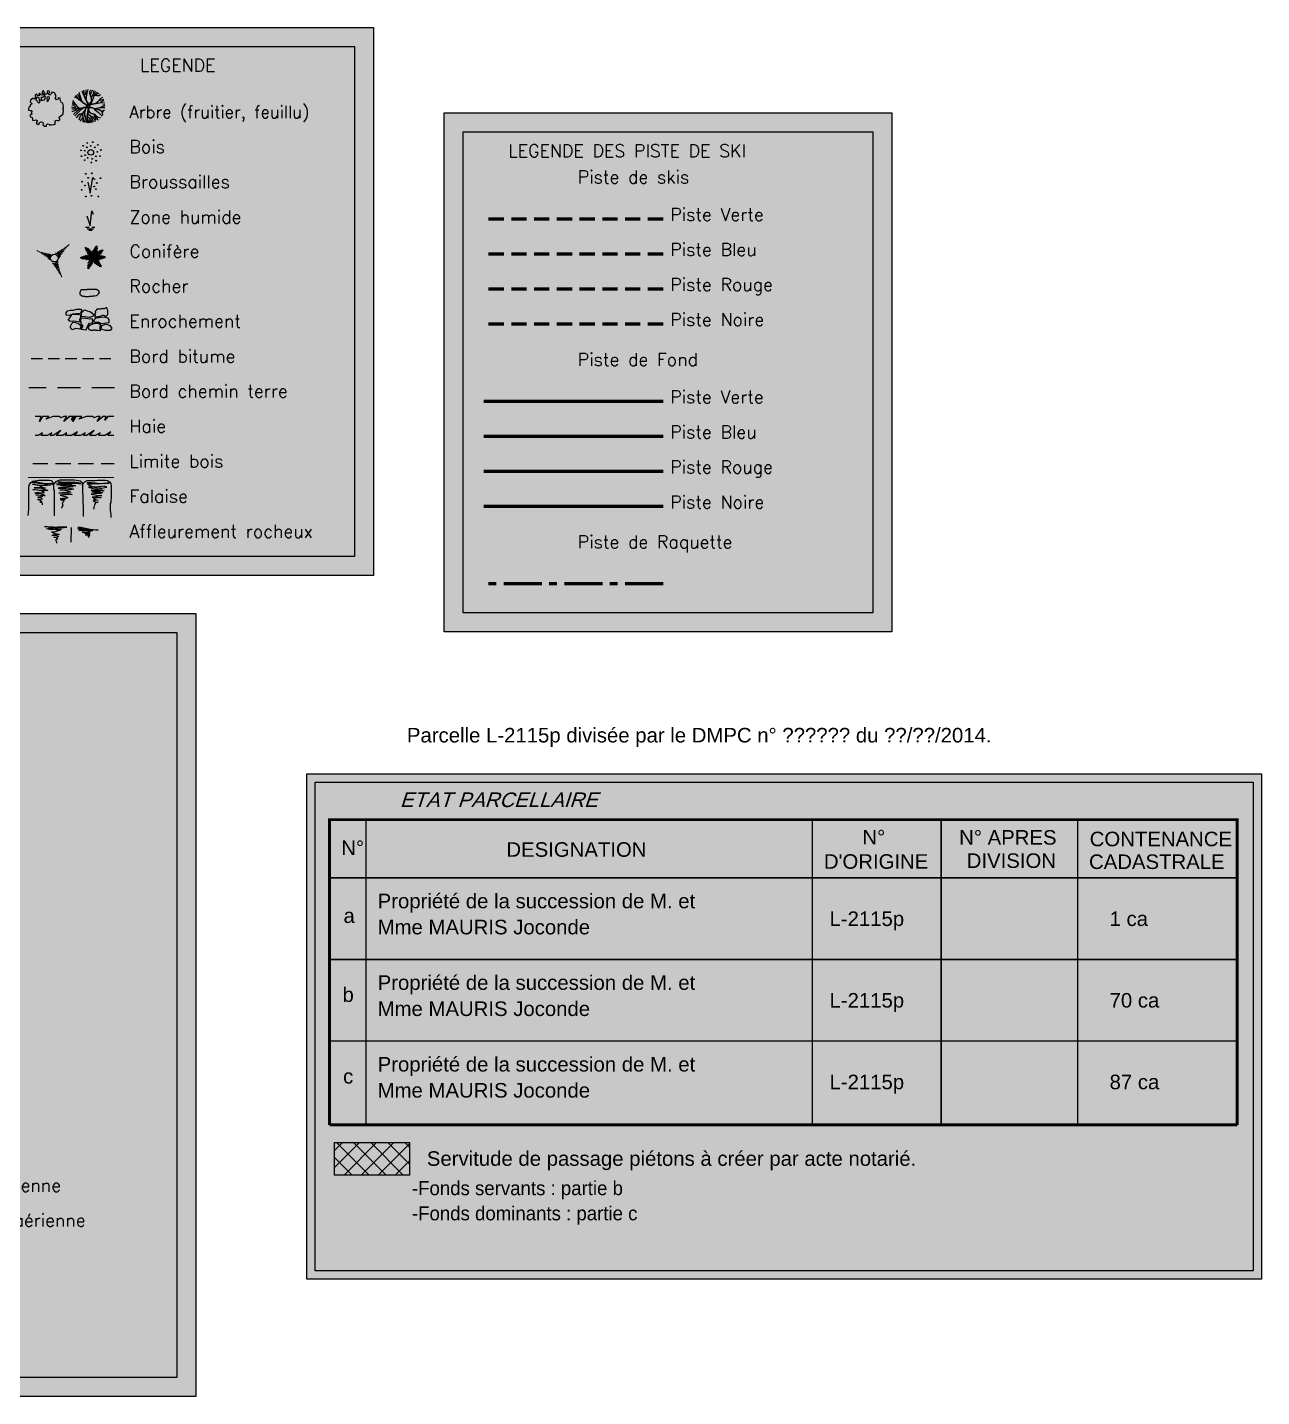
# Paper-space layout 'Legende' of a CAD drawing. Header units: millimetres. Extents: x 19 to 1130, y 28 to 365.
# Drawn here: x 266.5 to 429.3, y 27.6 to 208.2 of the extents above; entities that cross this region are included whole.
import ezdxf
from ezdxf.enums import TextEntityAlignment as Align

# ---------------------------------------------------------------- set-up
doc = ezdxf.new("R2010")
doc.units = ezdxf.units.MM
doc.header["$LTSCALE"] = 2
for name, pattern in [('AXESX2', [4, 2.5, -0.5, 0.5, -0.5]), ('CACHE2', [0.1875, 0.125, -0.0625]), ('DISCONTINU2', [0.375, 0.25, -0.125]), ('DISCONTINUX2', [1.5, 1, -0.5])]:
    doc.linetypes.add(name, pattern=pattern)
doc.layers.add('CARTOUCHE', color=7, linetype='Continuous')
doc.styles.add('17', font='romans.shx', dxfattribs={"oblique": 13.5, "height": 0.9})
doc.styles.get("Standard").update_dxf_attribs({"font": 'arial.ttf'})

# ---------------------------------------------------------------- blocks, each defined once
blk = doc.blocks.new('V070')
at = {"color": 0, "linetype": 'Continuous'}
for p, q in [((-0.01, 0.01), (-1.01, 0.47)), ((-0.98, 0.41), (-0.91, 0.43)), ((-0.85, 0.39), (-0.96, 0.36)), ((-0.91, 0.43), (-0.94, 0.5)), ((-0.9, 0.31), (-0.77, 0.35)), ((-0.89, 0.51), (-0.85, 0.4)), ((-0.67, 0.31), (-0.83, 0.26)), ((-0.76, 0.36), (-0.81, 0.51)), ((-0.77, 0.35), (-0.77, 0.36)), ((-0.76, 0.21), (-0.6, 0.28)), ((-0.72, 0.5), (-0.67, 0.31)), ((-0.51, 0.24), (-0.69, 0.15)), ((-0.6, 0.28), (-0.63, 0.48)), ((-0.63, 0.09), (-0.41, 0.19)), ((-0.54, 0.47), (-0.5, 0.24)), ((-0.31, 0.15), (-0.54, 0.05)), ((-0.41, 0.19), (-0.51, 0.24)), ((-0.41, 0.19), (-0.46, 0.46)), ((-0.44, 0), (-0.22, 0.1)), ((-0.41, 0.19), (-0.41, 0.19)), ((-0.37, 0.42), (-0.32, 0.15)), ((-0.12, 0.06), (-0.34, -0.04)), ((-0.22, 0.1), (-0.27, 0.37)), ((-0.19, 0.61), (0, 0.45)), ((0, 0.35), (-0.19, 0.5)), ((-0.19, 0.4), (0, 0.24)), ((0, 0.13), (-0.19, 0.29)), ((-0.18, 0.31), (-0.13, 0.06)), ((0, 0.56), (-0.15, 0.69)), ((-0.13, 0.78), (0, 0.66)), ((-0.13, 0.06), (-0.13, 0.06)), ((0, 0.74), (-0.11, 0.87)), ((-0.1, 0.94), (0, 0.84)), ((0, 0.94), (-0.08, 1.02)), ((-0.04, 1.07), (0, 1.01)), ((0, 0.01), (0, 1.12)), ((0, 1.01), (0.05, 1.07)), ((0.08, 1.02), (0, 0.94)), ((0, 0.84), (0.12, 0.94)), ((0.15, 0.86), (0, 0.74)), ((0, 0.84), (0, 0.85)), ((0, 0.66), (0.17, 0.77)), ((0, 0.46), (0.22, 0.62)), ((0, 0.45), (0, 0.56)), ((0.22, 0.51), (0, 0.35)), ((0, 0.45), (0, 0.45)), ((0, 0.24), (0.22, 0.4)), ((0.2, 0.29), (0, 0.14)), ((0, 0.14), (0, 0.14)), ((0.19, 0.69), (0.01, 0.56)), ((0.01, 0.01), (0.92, 0.64)), ((0.11, 0.08), (0.13, 0.32)), ((0.35, 0), (0.11, 0.08)), ((0.11, 0.08), (0.12, 0.08)), ((0.12, -0.04), (0.34, 0.08)), ((0.22, 0.38), (0.2, 0.14)), ((0.2, 0.14), (0.46, 0.05)), ((0.44, 0.04), (0.22, -0.08)), ((0.28, 0.2), (0.31, 0.44)), ((0.54, 0.11), (0.29, 0.2)), ((0.32, -0.12), (0.54, 0)), ((0.39, 0.5), (0.37, 0.26)), ((0.37, 0.26), (0.46, 0.32)), ((0.37, 0.26), (0.37, 0.26)), ((0.37, 0.26), (0.63, 0.17)), ((0.46, 0.32), (0.48, 0.52)), ((0.68, 0.24), (0.46, 0.31)), ((0.56, 0.55), (0.54, 0.38)), ((0.54, 0.38), (0.73, 0.3)), ((0.61, 0.43), (0.64, 0.59)), ((0.79, 0.37), (0.61, 0.43)), ((0.72, 0.62), (0.69, 0.49)), ((0.69, 0.49), (0.69, 0.49)), ((0.69, 0.48), (0.84, 0.45)), ((0.77, 0.54), (0.79, 0.65)), ((0.89, 0.52), (0.77, 0.54)), ((0.85, 0.65), (0.83, 0.58)), ((0.83, 0.58), (0.9, 0.57)), ((-0.01, -0.01), (-0.86, -0.72)), ((-0.77, -0.65), (-0.85, -0.65)), ((-0.84, -0.59), (-0.72, -0.6)), ((-0.65, -0.54), (-0.8, -0.52)), ((-0.79, -0.72), (-0.77, -0.65)), ((-0.75, -0.44), (-0.57, -0.48)), ((-0.72, -0.61), (-0.73, -0.72)), ((-0.51, -0.43), (-0.7, -0.36)), ((-0.66, -0.68), (-0.64, -0.54)), ((-0.65, -0.3), (-0.43, -0.35)), ((-0.64, -0.54), (-0.65, -0.55)), ((-0.35, -0.29), (-0.61, -0.22)), ((-0.57, -0.48), (-0.59, -0.64)), ((-0.53, -0.16), (-0.27, -0.22)), ((-0.51, -0.59), (-0.5, -0.42)), ((-0.19, -0.16), (-0.45, -0.09)), ((-0.35, -0.29), (-0.43, -0.36)), ((-0.43, -0.36), (-0.43, -0.56)), ((-0.35, -0.03), (-0.11, -0.09)), ((-0.35, -0.53), (-0.35, -0.29)), ((-0.35, -0.29), (-0.35, -0.29)), ((-0.26, -0.22), (-0.27, -0.47)), ((0, -0.24), (-0.22, -0.4)), ((-0.22, -0.51), (0, -0.35)), ((0, -0.46), (-0.22, -0.61)), ((-0.2, -0.29), (0, -0.14)), ((-0.19, -0.4), (-0.18, -0.15)), ((-0.19, -0.69), (-0.01, -0.56)), ((0, -0.66), (-0.17, -0.77)), ((-0.15, -0.86), (0, -0.74)), ((0, -0.84), (-0.12, -0.94)), ((-0.11, -0.09), (-0.11, -0.09)), ((-0.1, -0.09), (-0.1, -0.33)), ((-0.09, -1.02), (0, -0.94)), ((0, -1.01), (-0.05, -1.07)), ((0, -0.01), (0, -1.12)), ((0, -0.35), (0.08, -0.11)), ((0, -0.13), (0.19, -0.29)), ((0, -0.14), (0, -0.14)), ((0.19, -0.4), (0, -0.24)), ((0, -0.34), (0.19, -0.5)), ((0.19, -0.61), (0, -0.45)), ((0, -0.45), (0, -0.45)), ((0, -0.45), (0, -0.56)), ((0, -0.56), (0.15, -0.69)), ((0.13, -0.77), (0, -0.66)), ((0, -0.74), (0.11, -0.86)), ((0.1, -0.94), (0, -0.84)), ((0, -0.84), (0, -0.85)), ((0, -0.94), (0.08, -1.02)), ((0.04, -1.07), (0, -1.01)), ((0.01, 0), (1.05, -0.38)), ((0.01, -0.01), (0.64, -0.92)), ((0.14, -0.2), (0.05, -0.46)), ((0.08, -0.11), (0.32, -0.13)), ((0.08, -0.11), (0.08, -0.12)), ((0.11, -0.54), (0.2, -0.29)), ((0.21, -0.29), (0.13, -0.05)), ((0.13, -0.05), (0.13, -0.05)), ((0.38, -0.22), (0.14, -0.19)), ((0.26, -0.37), (0.17, -0.63)), ((0.2, -0.28), (0.44, -0.31)), ((0.23, -0.08), (0.3, -0.35)), ((0.24, -0.68), (0.31, -0.46)), ((0.5, -0.39), (0.26, -0.37)), ((0.26, -0.37), (0.26, -0.37)), ((0.26, -0.37), (0.32, -0.46)), ((0.38, -0.54), (0.3, -0.73)), ((0.32, -0.46), (0.52, -0.48)), ((0.4, -0.38), (0.33, -0.12)), ((0.37, -0.79), (0.43, -0.61)), ((0.55, -0.56), (0.38, -0.54)), ((0.64, -0.03), (0.42, -0.15)), ((0.42, -0.15), (0.42, -0.15)), ((0.42, -0.15), (0.52, -0.19)), ((0.43, -0.16), (0.5, -0.42)), ((0.43, -0.61), (0.59, -0.64)), ((0.48, -0.69), (0.44, -0.84)), ((0.62, -0.72), (0.49, -0.69)), ((0.49, -0.69), (0.49, -0.69)), ((0.52, -0.19), (0.7, -0.09)), ((0.58, -0.42), (0.52, -0.2)), ((0.52, -0.89), (0.54, -0.77)), ((0.54, -0.77), (0.65, -0.79)), ((0.58, -0.83), (0.57, -0.9)), ((0.65, -0.85), (0.58, -0.83)), ((0.77, -0.15), (0.62, -0.22)), ((0.62, -0.23), (0.66, -0.42)), ((0.7, -0.25), (0.85, -0.19)), ((0.76, -0.43), (0.7, -0.25)), ((0.92, -0.23), (0.79, -0.28)), ((0.79, -0.28), (0.8, -0.29)), ((0.79, -0.29), (0.85, -0.43)), ((0.88, -0.32), (0.99, -0.28)), ((0.93, -0.43), (0.88, -0.32)), ((1.02, -0.33), (0.95, -0.34)), ((0.95, -0.34), (0.98, -0.41))]:
    blk.add_line(p, q, dxfattribs=at)

psp = doc.layouts.new('Legende')

# ---------------------------------------------------------------- hatches: boundary and pattern name
at = {"layer": 'CARTOUCHE'}
for color, points in [(255, [(260.19, 208.15), (312.14, 208.15), (312.14, 135.86), (260.19, 135.86)]), (255, [(321.47, 196.88), (380.5, 196.88), (380.5, 128.45), (321.47, 128.45)]), (255, [(288.73, 27.56), (145.94, 27.56), (145.94, 130.83), (288.73, 130.83)]), (131, [(311.16, 95.98), (306.36, 95.98), (306.36, 85.21), (311.16, 85.21)]), (51, [(311.16, 85.21), (306.36, 85.21), (306.36, 74.45), (311.16, 74.45)]), (31, [(311.16, 74.45), (306.36, 74.45), (306.36, 63.68), (311.16, 63.68)])]:
    psp.add_hatch(color=color, dxfattribs=at).paths.add_polyline_path(points)
h = psp.add_hatch(color=255, dxfattribs=at)
h.dxf.hatch_style = 1
h.paths.add_polyline_path([(303.34, 109.7), (429.3, 109.7), (429.3, 43.05), (303.34, 43.05)])
h = psp.add_hatch(dxfattribs=at)
h.set_pattern_fill('ANSI37', color=81, scale=0.5)
h.set_pattern_definition([(45, (73.0731, -178.4144), (-1.122532, 1.122532), []), (135, (73.0731, -178.4144), (-1.122532, -1.122532), [])])
h.paths.add_polyline_path([(316.88, 61.08), (307.01, 61.08), (307.01, 56.78), (316.88, 56.78)])

# ---------------------------------------------------------------- linework, layer by layer
at = {"layer": 'CARTOUCHE', "color": 90}
for p, q in [((267.07, 198.69, 1051.95), (266.93, 198.57, 1051.95)), ((267.26, 198.82, 1051.95), (267.07, 198.69, 1051.95)), ((267.38, 198.69, 1051.95), (267.26, 198.82, 1051.95)), ((267.58, 198.92, 1051.95), (267.38, 198.69, 1051.95)), ((267.69, 199.41, 1051.95), (267.54, 199.21, 1051.95)), ((267.54, 199.21, 1051.95), (267.58, 198.92, 1051.95)), ((267.71, 198.86, 1051.95), (267.63, 198.58, 1051.95)), ((267.79, 199.16, 1051.95), (267.69, 199.41, 1051.95)), ((267.85, 198.95, 1051.95), (267.71, 198.86, 1051.95)), ((268.04, 199.11, 1051.95), (267.79, 199.16, 1051.95)), ((268.07, 198.85, 1051.95), (267.85, 198.95, 1051.95)), ((268.11, 199.49, 1051.95), (268.01, 199.34, 1051.95)), ((268.01, 199.34, 1051.95), (268.04, 199.11, 1051.95)), ((268.12, 198.27, 1051.95), (268.07, 198.85, 1051.95)), ((268.26, 199.27, 1051.95), (268.11, 199.49, 1051.95)), ((268.36, 198.74, 1051.95), (268.21, 198.5, 1051.95)), ((268.25, 198.91, 1051.95), (268.36, 198.74, 1051.95)), ((268.57, 198.91, 1051.95), (268.25, 198.91, 1051.95)), ((268.52, 199.23, 1051.95), (268.26, 199.27, 1051.95)), ((268.49, 199.69, 1051.95), (268.42, 199.53, 1051.95)), ((268.42, 199.53, 1051.95), (268.56, 199.39, 1051.95)), ((268.64, 199.77, 1051.95), (268.49, 199.69, 1051.95)), ((268.56, 199.39, 1051.95), (268.52, 199.23, 1051.95)), ((268.75, 199.27, 1051.95), (268.57, 198.91, 1051.95)), ((268.71, 199.58, 1051.95), (268.64, 199.77, 1051.95)), ((268.9, 199.32, 1051.95), (268.71, 199.58, 1051.95)), ((268.9, 198.91, 1051.95), (268.75, 199.27, 1051.95)), ((268.75, 198.6, 1051.95), (268.9, 198.91, 1051.95)), ((269.09, 199.41, 1051.95), (268.9, 199.32, 1051.95)), ((269.11, 199.58, 1051.95), (269.09, 199.41, 1051.95)), ((269.09, 199.01, 1051.95), (269.32, 199.04, 1051.95)), ((269.17, 198.34, 1051.95), (269.09, 199.01, 1051.95)), ((269.13, 199.77, 1051.95), (269.11, 199.58, 1051.95)), ((269.4, 199.75, 1051.95), (269.13, 199.77, 1051.95)), ((269.35, 198.82, 1051.95), (269.17, 198.34, 1051.95)), ((269.29, 199.47, 1051.95), (269.48, 199.57, 1051.95)), ((269.35, 199.23, 1051.95), (269.29, 199.47, 1051.95)), ((269.32, 199.04, 1051.95), (269.35, 198.82, 1051.95)), ((269.52, 199.25, 1051.95), (269.35, 199.23, 1051.95)), ((269.48, 199.57, 1051.95), (269.4, 199.75, 1051.95)), ((269.68, 199.43, 1051.95), (269.52, 199.25, 1051.95)), ((269.7, 199.57, 1051.95), (269.68, 199.43, 1051.95)), ((269.81, 199.61, 1051.95), (269.7, 199.57, 1051.95)), ((270.1, 199.49, 1051.95), (269.81, 199.61, 1051.95)), ((270.2, 199.25, 1051.95), (270.1, 199.49, 1051.95)), ((270.18, 198.86, 1051.95), (270.3, 199.06, 1051.95)), ((270.34, 198.62, 1051.95), (270.18, 198.86, 1051.95)), ((270.3, 199.06, 1051.95), (270.2, 199.25, 1051.95)), ((270.55, 198.69, 1051.95), (270.34, 198.62, 1051.95)), ((270.58, 198.87, 1051.95), (270.53, 198.8, 1051.95)), ((270.53, 198.8, 1051.95), (270.55, 198.69, 1051.95)), ((270.84, 198.83, 1051.95), (270.58, 198.87, 1051.95)), ((270.88, 198.48, 1051.95), (270.84, 198.83, 1051.95)), ((272.8, 198.93), (272.66, 198.89)), ((272.95, 198.88), (272.8, 198.93)), ((273.31, 198.58), (272.88, 199.23)), ((273.2, 198.74), (272.95, 198.88)), ((273.1, 199.4), (273.38, 198.83)), ((273.28, 199.59), (273.48, 199.05)), ((273.38, 198.83), (273.74, 198.31)), ((273.48, 199.05), (273.65, 198.45)), ((273.69, 199.78), (274.18, 198.65)), ((273.91, 199.87), (273.97, 199.2)), ((273.97, 199.2), (274.22, 198.61)), ((274.22, 199.93), (274.17, 199.24)), ((274.31, 199.25), (274.22, 198.56)), ((274.47, 199.95), (274.31, 199.25)), ((274.73, 199.66), (274.85, 199.92)), ((274.73, 199.44), (274.73, 199.66)), ((274.93, 198.91), (274.73, 199.44)), ((274.93, 199.51), (274.78, 199.33)), ((275.06, 199.88), (274.93, 199.51)), ((275.19, 199.36), (274.93, 198.95)), ((275, 198.45), (274.93, 198.91)), ((275.29, 199.21), (275.03, 198.47)), ((275.31, 199.21), (275.05, 198.47)), ((275.27, 199.82), (275.19, 199.36)), ((275.19, 199.36), (275.53, 199.71)), ((275.73, 199.6), (275.29, 199.21)), ((275.94, 199.45), (275.31, 199.21)), ((275.65, 199.11), (275.32, 199.18)), ((275.9, 199.11), (275.65, 199.11)), ((276.09, 198.72), (275.88, 198.45)), ((276.13, 199.26), (275.9, 199.11)), ((276.42, 198.91), (276.09, 198.72)), ((266.74, 197.62, 1051.95), (266.64, 197.44, 1051.95)), ((266.64, 197.44, 1051.95), (266.65, 197.22, 1051.95)), ((266.65, 197.22, 1051.95), (266.87, 197.18, 1051.95)), ((266.88, 197.74, 1051.95), (266.74, 197.62, 1051.95)), ((266.93, 198.57, 1051.95), (266.86, 198.33, 1051.95)), ((266.86, 198.33, 1051.95), (267.09, 198.12, 1051.95)), ((267.02, 197.97, 1051.95), (266.86, 197.93, 1051.95)), ((266.86, 197.93, 1051.95), (266.88, 197.74, 1051.95)), ((266.87, 197.18, 1051.95), (267.01, 197.21, 1051.95)), ((267.12, 197.03, 1051.95), (267, 196.94, 1051.95)), ((267, 196.94, 1051.95), (267.07, 196.7, 1051.95)), ((267.01, 197.21, 1051.95), (267.12, 197.03, 1051.95)), ((267.09, 198.12, 1051.95), (267.02, 197.97, 1051.95)), ((267.63, 198.58, 1051.95), (268.02, 198.16, 1051.95)), ((268.02, 198.16, 1051.95), (268.12, 198.27, 1051.95)), ((268.21, 198.5, 1051.95), (268.75, 198.6, 1051.95)), ((270.99, 198.2, 1051.95), (270.88, 198.48, 1051.95)), ((271.17, 198.16, 1051.95), (270.99, 198.2, 1051.95)), ((271.22, 197.99, 1051.95), (271.17, 198.16, 1051.95)), ((271.19, 197.43, 1051.95), (271.27, 197.61, 1051.95)), ((271.27, 197.31, 1051.95), (271.19, 197.43, 1051.95)), ((271.2, 196.74, 1051.95), (271.27, 197.31, 1051.95)), ((271.27, 197.61, 1051.95), (271.22, 197.99, 1051.95)), ((272.33, 197.66), (273.3, 197.46)), ((272.34, 197.98), (272.85, 197.73)), ((272.91, 197.36), (272.35, 197.37)), ((272.4, 198.23), (272.75, 197.98)), ((272.41, 197.04), (273.03, 197.26)), ((273.16, 197.61), (272.48, 198.5)), ((273.1, 197.16), (272.58, 196.68)), ((273.48, 197.18), (272.76, 196.47)), ((273.5, 197.43), (272.91, 197.36)), ((273.47, 197.43), (273.1, 197.16)), ((273.47, 197.44), (273.16, 197.61)), ((273.8, 198.25), (273.31, 198.58)), ((273.98, 197.59), (273.47, 197.44)), ((273.99, 197.59), (273.48, 197.18)), ((274, 197.55), (273.5, 197.43)), ((273.65, 198.45), (273.82, 198.26)), ((273.98, 197.09), (273.74, 196.81)), ((273.76, 196.8), (274.01, 197.08)), ((274.34, 197.89), (273.8, 198.25)), ((273.82, 198.26), (274.34, 197.91)), ((274.49, 197.6), (273.98, 197.59)), ((274.17, 197.38), (273.98, 197.09)), ((274.25, 197.56), (274, 197.55)), ((274.01, 197.08), (274.18, 197.36)), ((274.04, 196.86), (274.12, 197.26)), ((274.05, 196.55), (274.04, 196.86)), ((274.13, 197.25), (274.05, 196.86)), ((274.05, 196.86), (274.08, 196.55)), ((274.34, 197.76), (274.17, 197.38)), ((274.18, 198.65), (274.49, 198.09)), ((274.18, 197.36), (274.37, 197.76)), ((274.22, 198.61), (274.5, 198.09)), ((274.24, 197.74), (274.45, 197.94)), ((274.54, 197.52), (274.25, 197.56)), ((274.45, 197.94), (274.3, 197.7)), ((274.3, 197.7), (274.6, 197.52)), ((274.34, 197.91), (274.6, 197.93)), ((274.63, 197.92), (274.34, 197.89)), ((274.37, 197.76), (274.34, 197.76)), ((274.6, 197.52), (274.37, 197.74)), ((274.4, 196.42), (274.58, 197.57)), ((274.6, 197.57), (274.42, 196.41)), ((274.45, 197.98), (274.63, 197.99)), ((274.49, 198.09), (274.71, 197.8)), ((274.53, 196.75), (274.49, 196.94)), ((274.5, 198.09), (274.64, 198.02)), ((274.53, 197.2), (274.72, 196.99)), ((274.54, 197.18), (274.69, 196.97)), ((274.58, 197.57), (274.6, 197.57)), ((274.6, 197.93), (274.6, 197.52)), ((274.6, 197.52), (274.79, 197.59)), ((274.61, 197.51), (274.63, 197.92)), ((274.8, 197.56), (274.61, 197.51)), ((274.75, 197.82), (274.62, 197.5)), ((274.63, 197.99), (274.75, 197.82)), ((274.64, 198.02), (274.8, 198.15)), ((274.84, 198.12), (274.68, 197.98)), ((275.55, 198.13), (274.69, 197.99)), ((274.69, 197.95), (275.08, 198.02)), ((274.69, 197.99), (274.69, 197.95)), ((274.69, 196.97), (274.83, 196.82)), ((274.72, 196.99), (274.85, 196.84)), ((274.79, 197.59), (274.97, 197.59)), ((274.8, 198.15), (275, 198.45)), ((274.97, 197.57), (274.8, 197.56)), ((275.03, 198.47), (274.84, 198.12)), ((274.97, 197.59), (275.46, 197.42)), ((275.43, 197.4), (274.97, 197.57)), ((275.08, 198.02), (275.58, 198.11)), ((275.3, 197.38), (275.84, 196.99)), ((276.03, 197.26), (275.42, 197.41)), ((276.02, 197.55), (275.43, 197.4)), ((275.46, 197.42), (276.04, 197.27)), ((275.88, 198.45), (275.5, 198.1)), ((275.9, 198.45), (275.55, 198.13)), ((275.58, 198.11), (276.21, 198.25)), ((275.84, 196.99), (276.35, 196.45)), ((276.54, 198.65), (275.9, 198.45)), ((276.73, 197.53), (276.02, 197.55)), ((276.33, 197.68), (276.03, 197.55)), ((276.25, 197.11), (276.03, 197.26)), ((276.04, 197.27), (276.26, 197.1)), ((276.21, 198.28), (276.15, 198.24)), ((276.35, 198.37), (276.21, 198.28)), ((276.21, 198.25), (276.7, 198.22)), ((276.43, 197.12), (276.25, 197.11)), ((276.26, 197.1), (276.34, 196.89)), ((276.7, 197.81), (276.33, 197.68)), ((276.34, 196.89), (276.42, 196.57)), ((276.6, 198.51), (276.35, 198.37)), ((276.55, 196.96), (276.42, 197)), ((276.68, 197.25), (276.43, 197.12)), ((276.7, 197.95), (276.45, 197.9)), ((267.07, 196.7, 1051.95), (266.82, 196.55, 1051.95)), ((266.82, 196.55, 1051.95), (266.89, 196.36, 1051.95)), ((266.89, 196.36, 1051.95), (267.11, 196.26, 1051.95)), ((267.11, 196.26, 1051.95), (267.19, 196.14, 1051.95)), ((267.19, 196.14, 1051.95), (267.17, 195.93, 1051.95)), ((267.17, 195.93, 1051.95), (267.39, 195.86, 1051.95)), ((267.39, 195.86, 1051.95), (267.6, 195.98, 1051.95)), ((267.6, 195.98, 1051.95), (267.81, 195.81, 1051.95)), ((267.81, 195.81, 1051.95), (267.67, 195.51, 1051.95)), ((267.67, 195.51, 1051.95), (267.91, 195.35, 1051.95)), ((267.91, 195.35, 1051.95), (268.07, 195.4, 1051.95)), ((268.03, 195.57, 1051.95), (268.3, 195.68, 1051.95)), ((268.07, 195.4, 1051.95), (268.03, 195.57, 1051.95)), ((268.3, 195.68, 1051.95), (268.54, 195.64, 1051.95)), ((268.59, 195.49, 1051.95), (268.52, 195.3, 1051.95)), ((268.52, 195.3, 1051.95), (268.75, 195.12, 1051.95)), ((268.54, 195.64, 1051.95), (268.59, 195.49, 1051.95)), ((268.75, 195.12, 1051.95), (269.01, 195.13, 1051.95)), ((269.01, 195.13, 1051.95), (269.03, 195.28, 1051.95)), ((269.03, 195.28, 1051.95), (269.15, 195.42, 1051.95)), ((269.15, 195.42, 1051.95), (269.39, 195.4, 1051.95)), ((269.39, 195.4, 1051.95), (269.37, 195.28, 1051.95)), ((269.37, 195.28, 1051.95), (269.49, 195.26, 1051.95)), ((269.49, 195.26, 1051.95), (269.59, 195.36, 1051.95)), ((269.59, 195.36, 1051.95), (269.73, 195.31, 1051.95)), ((269.73, 195.31, 1051.95), (270, 195.36, 1051.95)), ((270, 195.36, 1051.95), (270.19, 195.47, 1051.95)), ((270.16, 195.55, 1051.95), (270.17, 195.82, 1051.95)), ((270.19, 195.47, 1051.95), (270.16, 195.55, 1051.95)), ((270.17, 195.82, 1051.95), (270.31, 195.93, 1051.95)), ((270.31, 195.93, 1051.95), (270.49, 195.87, 1051.95)), ((270.49, 195.87, 1051.95), (270.68, 195.88, 1051.95)), ((270.68, 195.88, 1051.95), (270.8, 196.03, 1051.95)), ((270.7, 196.31, 1051.95), (270.97, 196.54, 1051.95)), ((270.74, 196.11, 1051.95), (270.7, 196.31, 1051.95)), ((270.8, 196.03, 1051.95), (270.74, 196.11, 1051.95)), ((270.97, 196.54, 1051.95), (271.13, 196.62, 1051.95)), ((271.13, 196.62, 1051.95), (271.2, 196.74, 1051.95)), ((273.14, 196.49), (272.92, 196.22)), ((273.42, 196.7), (273.14, 196.49)), ((273.45, 196.45), (273.29, 195.92)), ((273.74, 196.81), (273.42, 196.7)), ((273.74, 196.79), (273.45, 196.45)), ((273.52, 195.78), (273.64, 196.1)), ((273.64, 196.1), (273.82, 196.29)), ((273.84, 196.3), (273.76, 196.8)), ((274, 195.93), (273.84, 196.3)), ((273.85, 195.64), (273.84, 196.29)), ((274.08, 195.62), (274, 195.93)), ((274.15, 196.26), (274.05, 196.55)), ((274.08, 196.55), (274.22, 196.09)), ((274.23, 195.98), (274.15, 196.26)), ((274.22, 196.09), (274.43, 195.56)), ((274.27, 195.61), (274.23, 195.98)), ((274.49, 195.98), (274.4, 196.42)), ((274.42, 196.41), (274.71, 196.19)), ((274.64, 195.52), (274.49, 195.98)), ((274.59, 196.64), (274.53, 196.75)), ((274.7, 196.56), (274.59, 196.64)), ((274.82, 195.54), (274.69, 196)), ((274.85, 196.44), (274.7, 196.56)), ((274.71, 196.19), (274.84, 196)), ((274.8, 196.48), (275.07, 196.35)), ((274.83, 196.82), (275.14, 196.77)), ((274.84, 196), (274.98, 195.59)), ((274.85, 196.84), (275.12, 196.8)), ((275.02, 196.24), (274.85, 196.44)), ((275.22, 195.67), (275.02, 196.24)), ((275.07, 196.35), (275.23, 196.2)), ((275.12, 196.8), (275.34, 196.7)), ((275.14, 196.77), (275.26, 196.72)), ((275.33, 196.6), (275.2, 196.76)), ((275.23, 196.2), (275.32, 196.08)), ((275.26, 196.72), (275.33, 196.69)), ((275.32, 196.08), (275.45, 195.75)), ((275.33, 196.69), (275.51, 196.49)), ((275.37, 196.48), (275.33, 196.6)), ((275.34, 196.7), (275.54, 196.49)), ((275.48, 196.17), (275.37, 196.48)), ((275.59, 195.9), (275.48, 196.17)), ((275.53, 196.49), (275.82, 196.3)), ((275.54, 196.49), (275.81, 195.92)), ((275.82, 196.3), (276.12, 196.22))]:
    psp.add_line(p, q, dxfattribs=at)
at = {"layer": 'CARTOUCHE', "color": 90, "linetype": 'ByBlock'}
for p, q in [((268.31, 156.83), (267.51, 156.83)), ((268.11, 156.17), (268.31, 156.83)), ((268.51, 156.83), (268.11, 156.17)), ((269.31, 156.83), (268.51, 156.83)), ((268.91, 156.5), (269.31, 156.83)), ((269.91, 156.83), (268.91, 156.5)), ((270.71, 156.83), (269.91, 156.83)), ((270.91, 156.67), (270.71, 156.83)), ((271.31, 156.83), (270.91, 156.67)), ((271.71, 156.83), (271.31, 156.83)), ((271.31, 156.17), (271.71, 156.83)), ((272.11, 156.83), (271.31, 156.17)), ((272.7, 156.83), (271.9, 156.83)), ((272.51, 156.83), (272.11, 156.83)), ((272.31, 156.33), (272.51, 156.83)), ((272.71, 156.83), (272.31, 156.33)), ((272.5, 156.17), (272.7, 156.83)), ((272.9, 156.83), (272.5, 156.17)), ((273.51, 156.83), (272.71, 156.83)), ((273.7, 156.83), (272.9, 156.83)), ((273.3, 156.5), (273.7, 156.83)), ((274.3, 156.83), (273.3, 156.5)), ((275.1, 156.83), (274.3, 156.83)), ((275.3, 156.67), (275.1, 156.83)), ((275.7, 156.83), (275.3, 156.67)), ((276.1, 156.83), (275.7, 156.83)), ((275.7, 156.17), (276.1, 156.83)), ((276.5, 156.83), (275.7, 156.17)), ((276.9, 156.83), (276.5, 156.83)), ((276.7, 156.33), (276.9, 156.83)), ((277.1, 156.83), (276.7, 156.33)), ((277.9, 156.83), (277.1, 156.83)), ((267.91, 154.33), (267.51, 154.33)), ((268.51, 154.67), (267.91, 154.33)), ((268.31, 154.33), (268.51, 154.67)), ((269.11, 154.33), (268.31, 154.33)), ((269.71, 154.67), (269.11, 154.33)), ((269.51, 154.33), (269.71, 154.67)), ((269.91, 154.33), (269.51, 154.33)), ((270.91, 155), (269.91, 154.33)), ((270.31, 154.33), (270.91, 155)), ((271.11, 154.33), (270.31, 154.33)), ((271.71, 154.67), (271.11, 154.33)), ((271.51, 154.33), (271.71, 154.67)), ((272.31, 154.33), (271.51, 154.33)), ((272.3, 154.33), (271.9, 154.33)), ((272.9, 154.67), (272.3, 154.33)), ((273.11, 154.83), (272.31, 154.33)), ((272.7, 154.33), (272.9, 154.67)), ((273.5, 154.33), (272.7, 154.33)), ((272.71, 154.33), (273.11, 154.83)), ((273.51, 154.33), (272.71, 154.33)), ((274.1, 154.67), (273.5, 154.33)), ((273.9, 154.33), (274.1, 154.67)), ((274.3, 154.33), (273.9, 154.33)), ((275.3, 155), (274.3, 154.33)), ((274.7, 154.33), (275.3, 155)), ((275.5, 154.33), (274.7, 154.33)), ((276.1, 154.67), (275.5, 154.33)), ((275.9, 154.33), (276.1, 154.67)), ((276.7, 154.33), (275.9, 154.33)), ((277.5, 154.83), (276.7, 154.33)), ((277.1, 154.33), (277.5, 154.83)), ((277.9, 154.33), (277.1, 154.33))]:
    psp.add_line(p, q, dxfattribs=at)
at = {"layer": 'CARTOUCHE', "color": 90, "linetype": 'DISCONTINUX2'}
psp.add_line((267.21, 150.63), (277.95, 150.63), dxfattribs=at)
at = {"layer": 'CARTOUCHE', "color": 0}
for points in [[(260.19, 208.15), (312.14, 208.15), (312.14, 135.86), (260.19, 135.86), (260.19, 208.15)], [(321.47, 196.88), (380.5, 196.88), (380.5, 128.45), (321.47, 128.45), (321.47, 196.88)]]:
    psp.add_lwpolyline(points, dxfattribs=at)
at = {"layer": 'CARTOUCHE', "color": 7, "lineweight": 25}
for points in [[(262.69, 205.65), (309.64, 205.65), (309.64, 138.36), (262.69, 138.36), (262.69, 205.65)], [(323.97, 194.38), (378, 194.38), (378, 130.95), (323.97, 130.95), (323.97, 194.38)]]:
    psp.add_lwpolyline(points, dxfattribs=at)
at = {"layer": 'CARTOUCHE', "color": 90}
psp.add_lwpolyline([(274.47, 187.76), (274.77, 186.31), (275.13, 188.36)], dxfattribs=at)
psp.add_lwpolyline([(275.13, 188.36, 0.070153), (275.19, 188.26, 0.070153), (275.27, 188.18, 0.065345), (275.36, 188.14, 0.065345), (275.46, 188.12)], format="xyb", dxfattribs=at)
at = {"layer": 'CARTOUCHE', "color": 130}
for points in [[(274.34, 183.29), (274.76, 181.99), (274.99, 183.95), (275.19, 183.52)], [(274.15, 181.8), (274.63, 181.8)], [(274.4, 181.58), (275.21, 181.6)], [(274.62, 181.39), (275.03, 181.39)], [(274.98, 181.8), (275.41, 181.8)]]:
    psp.add_lwpolyline(points, dxfattribs=at)
at = {"layer": 'CARTOUCHE', "color": 91, "linetype": 'DISCONTINUX2', "lineweight": 60, "flags": 128}
psp.add_lwpolyline([(350.34, 182.88), (326.69, 182.88)], dxfattribs=at)
at = {"layer": 'CARTOUCHE', "color": 141, "linetype": 'DISCONTINUX2', "lineweight": 60, "flags": 128}
psp.add_lwpolyline([(350.34, 178.26), (326.69, 178.26)], dxfattribs=at)
at = {"layer": 'CARTOUCHE', "color": 129}
for points in [[(275.58, 172.73), (275.41, 172.72), (275.25, 172.71), (275.11, 172.69), (274.98, 172.68), (274.87, 172.66), (274.76, 172.65), (274.67, 172.64), (274.57, 172.63), (274.48, 172.62), (274.4, 172.62), (274.31, 172.62), (274.23, 172.62), (274.16, 172.63), (274.08, 172.64), (274.01, 172.65), (273.94, 172.67), (273.87, 172.68), (273.81, 172.7), (273.74, 172.72), (273.69, 172.74), (273.63, 172.76), (273.59, 172.79), (273.55, 172.82), (273.51, 172.85), (273.49, 172.89), (273.47, 172.92), (273.46, 172.96), (273.46, 173.01), (273.46, 173.05), (273.46, 173.09), (273.47, 173.14), (273.47, 173.19), (273.48, 173.24), (273.5, 173.29), (273.51, 173.33), (273.52, 173.38), (273.54, 173.42), (273.55, 173.46), (273.57, 173.5), (273.59, 173.53), (273.61, 173.55), (273.63, 173.57), (273.65, 173.58), (273.68, 173.59), (273.71, 173.59), (273.73, 173.59), (273.77, 173.59), (273.8, 173.59), (273.84, 173.59), (273.88, 173.59), (273.92, 173.58), (273.97, 173.58), (274.02, 173.58), (274.06, 173.58), (274.11, 173.58), (274.16, 173.58), (274.2, 173.58), (274.25, 173.59), (274.29, 173.59), (274.34, 173.6), (274.39, 173.6), (274.44, 173.61), (274.49, 173.61), (274.55, 173.61), (274.61, 173.61), (274.68, 173.61), (274.75, 173.61), (274.81, 173.61), (274.88, 173.61), (274.95, 173.61), (275.01, 173.61), (275.07, 173.61), (275.13, 173.61), (275.18, 173.62), (275.23, 173.62), (275.27, 173.63), (275.31, 173.63), (275.35, 173.63), (275.39, 173.63), (275.43, 173.63), (275.48, 173.63), (275.52, 173.62), (275.56, 173.62), (275.6, 173.61), (275.63, 173.6), (275.67, 173.58), (275.7, 173.57), (275.74, 173.55), (275.77, 173.53), (275.79, 173.51), (275.82, 173.48), (275.84, 173.46), (275.86, 173.44), (275.88, 173.41), (275.89, 173.38), (275.91, 173.35), (275.92, 173.33), (275.93, 173.3), (275.94, 173.27), (275.94, 173.24), (275.95, 173.21), (275.95, 173.18), (275.94, 173.15), (275.94, 173.12), (275.92, 173.09), (275.9, 173.06), (275.88, 173.03), (275.84, 172.99), (275.8, 172.94), (275.74, 172.88), (275.67, 172.81), (275.58, 172.73)], [(272.07, 170.15), (271.63, 170.18), (271.6, 170.49), (271.78, 170.77), (272.15, 170.85), (272.53, 170.85), (273.03, 170.99), (273.55, 170.99), (273.7, 170.82), (273.47, 170.42), (272.98, 170.39), (272.44, 170.34), (272.07, 170.15)], [(273.4, 169.28), (272.61, 169.42), (272.12, 169.37), (271.87, 169.54), (272.09, 169.85), (272.37, 170.28), (273.05, 170.32), (273.52, 170.23), (273.52, 169.82), (273.38, 169.68), (273.4, 169.28)], [(274.24, 168.26), (274.41, 168.71), (274.7, 169.13), (275.14, 169.25), (275.1, 169.73), (274.8, 169.68), (274.16, 169.77), (273.74, 169.8), (273.52, 169.68), (273.55, 169.06), (273.79, 168.73), (273.55, 168.37), (274.24, 168.26)], [(273.62, 170.04), (273.64, 170.51), (274.04, 170.89), (274.38, 170.75), (274.75, 170.7), (274.97, 170.56), (275.29, 170.25), (275.1, 170.04), (274.68, 169.89), (273.62, 170.04)], [(277.26, 169.18), (276.62, 169.11), (276.28, 169.04), (275.98, 169.21), (275.37, 169.28), (275.26, 169.56), (275.56, 169.85), (276.25, 169.92), (276.69, 169.96), (277.06, 169.85), (277.23, 169.61), (277.26, 169.18)], [(273.42, 168.35), (272.88, 168.42), (272.34, 168.28), (272.15, 168.68), (272.34, 169.11), (272.53, 169.28), (272.86, 169.21), (273.27, 169.04), (273.59, 168.78), (273.42, 168.35)], [(276.12, 168.16), (275.95, 168.15), (275.81, 168.16), (275.69, 168.16), (275.6, 168.17), (275.53, 168.19), (275.48, 168.2), (275.43, 168.21), (275.39, 168.22), (275.35, 168.22), (275.3, 168.22), (275.26, 168.21), (275.22, 168.2), (275.17, 168.2), (275.13, 168.19), (275.08, 168.18), (275.03, 168.18), (274.99, 168.18), (274.94, 168.18), (274.89, 168.19), (274.84, 168.2), (274.79, 168.22), (274.75, 168.24), (274.71, 168.26), (274.67, 168.29), (274.64, 168.32), (274.61, 168.35), (274.59, 168.39), (274.57, 168.43), (274.55, 168.46), (274.55, 168.5), (274.55, 168.54), (274.55, 168.59), (274.57, 168.63), (274.58, 168.67), (274.61, 168.71), (274.64, 168.75), (274.67, 168.79), (274.71, 168.83), (274.75, 168.86), (274.79, 168.9), (274.84, 168.93), (274.89, 168.96), (274.94, 168.98), (274.99, 169.01), (275.04, 169.03), (275.09, 169.05), (275.15, 169.07), (275.21, 169.09), (275.26, 169.11), (275.32, 169.12), (275.38, 169.13), (275.44, 169.14), (275.5, 169.15), (275.56, 169.15), (275.62, 169.15), (275.68, 169.15), (275.73, 169.15), (275.79, 169.14), (275.84, 169.13), (275.89, 169.11), (275.94, 169.09), (275.98, 169.07), (276.02, 169.05), (276.05, 169.02), (276.07, 168.98), (276.09, 168.95), (276.1, 168.91), (276.1, 168.87), (276.1, 168.82), (276.1, 168.78), (276.09, 168.74), (276.08, 168.7), (276.06, 168.66), (276.05, 168.61), (276.04, 168.57), (276.03, 168.51), (276.04, 168.45), (276.05, 168.37), (276.08, 168.27), (276.12, 168.16)], [(277.43, 168.16), (276.79, 168.16), (276.23, 168.37), (276.32, 168.83), (276.86, 169.02), (277.33, 168.9), (277.65, 168.49), (277.43, 168.16)], [(266.6, 143.79), (266.66, 144.23), (266.69, 144.63), (266.71, 144.92), (266.71, 145.49), (266.69, 145.76), (266.69, 147.35), (266.71, 147.61), (266.78, 147.88), (266.96, 148.14), (267.22, 148.3), (267.49, 148.36), (267.75, 148.41), (268.02, 148.43), (269.37, 148.43), (269.63, 148.41), (269.85, 148.14), (269.9, 147.88), (269.94, 147.61), (269.94, 147.35), (270.01, 147.08), (270.05, 146.82), (270.05, 144.12), (270.01, 143.85), (270.01, 143.74)], [(267.32, 148.26), (267.7, 148.22), (268.12, 148.12), (268.39, 148.09), (268.66, 147.99), (268.95, 147.99), (269.45, 147.94), (269.82, 147.95), (269.53, 147.98), (269.22, 147.93), (268.7, 147.97), (268.17, 147.99), (267.7, 148.07), (267.44, 148.08), (267.11, 148.16), (267.42, 148.16), (267.69, 148.13), (267.96, 148.06), (268.22, 148.06), (268.49, 148.02), (268.76, 147.95), (269.21, 147.84), (269.54, 147.76), (269.17, 147.72), (268.31, 147.73), (267.99, 147.73), (267.73, 147.76), (267.46, 147.8), (267.16, 147.91), (267.47, 147.91), (267.83, 147.81), (268.21, 147.65), (268.59, 147.46), (268.89, 147.4), (268.48, 147.42), (268.08, 147.43), (267.67, 147.46), (267.39, 147.44), (267.68, 147.44), (268.17, 147.41), (268.59, 147.29), (268.91, 147.15), (269.18, 147.06), (268.92, 147.07), (268.4, 147.08), (267.88, 147.1), (267.47, 147.17), (267.21, 147.18), (267.63, 147.2), (268.05, 147.13), (268.44, 147.03), (268.77, 146.81), (268.41, 146.74), (268.03, 146.76), (267.72, 146.75), (267.46, 146.74), (267.87, 146.72), (268.25, 146.68), (268.56, 146.57), (268.85, 146.39), (268.59, 146.4), (268.24, 146.42), (267.89, 146.44), (267.63, 146.48), (267.96, 146.51), (268.26, 146.45), (268.55, 146.28), (268.28, 146.23), (267.88, 146.21), (268.26, 146.17), (268.47, 145.95), (268.08, 145.87), (267.82, 145.88), (268.12, 145.82), (268.39, 145.62), (268.14, 145.57), (268.41, 145.5), (268.46, 145.25), (268.45, 145.17)], [(269.92, 147.72), (270.06, 147.99), (270.3, 148.25), (270.57, 148.41), (270.83, 148.47), (271.1, 148.5), (272.42, 148.5), (272.69, 148.47), (272.95, 148.43), (273.22, 148.41), (273.48, 148.34), (273.75, 148.08), (273.77, 147.81), (273.77, 146.71), (273.79, 146.42), (273.79, 145.89), (273.82, 145.62), (273.82, 145.34), (273.84, 145.07), (273.84, 143.63)], [(270.32, 148.04), (270.66, 148.08), (271.02, 148.08), (271.55, 148.08), (272.05, 148.04), (272.55, 148.01), (272.83, 148.03), (273.26, 147.98), (273.58, 147.97), (273.27, 148.08), (272.83, 148.03), (272.53, 148.07), (272.25, 148.09), (271.9, 148.05), (271.61, 148.1), (271.33, 148.11), (270.85, 148.19), (270.57, 148.2), (270.92, 148.2), (271.42, 148.16), (271.94, 148.2), (272.4, 148.19), (272.8, 148.16), (273.09, 148.12), (272.79, 148.02), (272.31, 147.96), (272.01, 147.89), (271.72, 147.91), (271.38, 147.87), (271.1, 147.85), (270.82, 147.83), (270.36, 147.84), (270.73, 147.92), (271.02, 147.9), (271.3, 147.89), (271.79, 147.92), (272.19, 147.86), (272.53, 147.75), (272.9, 147.69), (272.54, 147.72), (272.26, 147.7), (271.95, 147.67), (271.67, 147.65), (271.2, 147.69), (270.87, 147.77), (271.15, 147.79), (271.54, 147.76), (271.91, 147.7), (272.2, 147.62), (272.53, 147.58), (272.22, 147.55), (271.74, 147.49), (271.28, 147.46), (270.86, 147.45), (270.56, 147.39), (270.84, 147.37), (271.31, 147.36), (271.58, 147.38), (271.86, 147.41), (272.26, 147.35), (272.63, 147.25), (272.19, 147.16), (271.91, 147.17), (271.43, 147.11), (271.04, 147.1), (270.76, 147.11), (271.06, 147.17), (271.43, 147.11), (271.88, 146.99), (272.22, 146.85), (271.84, 146.8), (271.36, 146.77), (271.08, 146.75), (270.66, 146.74), (270.97, 146.76), (271.39, 146.78), (271.75, 146.75), (272.09, 146.61), (272.39, 146.53), (272.04, 146.53), (271.59, 146.5), (271.17, 146.49), (270.82, 146.45), (271.15, 146.38), (271.49, 146.27), (271.84, 146.13), (271.55, 146), (271.16, 146.03), (270.81, 145.99), (271.48, 145.85), (271.16, 145.85), (270.87, 145.86), (271.16, 145.85), (271.31, 145.6), (271.08, 145.38), (271.17, 145.11), (270.99, 144.79), (270.99, 144.76)], [(273.77, 147.75), (273.84, 148.01), (274.1, 148.25), (274.37, 148.41), (275.45, 148.41), (275.74, 148.43), (276.8, 148.43), (277.07, 148.41), (277.33, 148.23), (277.51, 147.97), (277.55, 147.68), (277.55, 146.33), (277.53, 146.07), (277.51, 145.8), (277.49, 145.54), (277.42, 145.27), (277.42, 144.45), (277.46, 144.19), (277.49, 143.92), (277.49, 143.5)], [(274.32, 148.14), (274.62, 148.14), (274.99, 148.11), (275.46, 148.07), (275.74, 148.02), (276.08, 148.01), (276.38, 148.02), (276.71, 148.01), (276.98, 148.02), (277.28, 148.03), (277, 148.06), (276.52, 147.99), (276.26, 147.96), (275.99, 147.95), (275.74, 147.91), (275.43, 147.93), (275.13, 147.92), (274.67, 147.89), (274.41, 147.89), (274.83, 147.7), (275.17, 147.56), (275.6, 147.44), (276.05, 147.4), (276.31, 147.4), (276.73, 147.45), (276.98, 147.52), (276.68, 147.64), (276.38, 147.62), (276.14, 147.55), (275.84, 147.54), (275.57, 147.53), (275.28, 147.49), (274.88, 147.51), (274.58, 147.5), (275.01, 147.38), (275.41, 147.29), (275.86, 147.21), (276.14, 147.16), (276.42, 147.13), (276.08, 147.14), (275.66, 147.09), (275.2, 147.06), (274.92, 147.12), (275.26, 147.08), (275.69, 147.1), (276.1, 147.08), (276.37, 147.05), (276.64, 147.06), (276.31, 147.03), (275.84, 146.91), (275.37, 146.94), (275.01, 146.91), (275.35, 146.87), (275.8, 146.83), (276.14, 146.79), (276.41, 146.79), (276.14, 146.69), (275.68, 146.66), (275.25, 146.64), (274.89, 146.61), (275.24, 146.54), (275.67, 146.46), (276.04, 146.42), (276.32, 146.4), (276.03, 146.35), (275.68, 146.29), (275.34, 146.2), (275.04, 146.18), (275.3, 146.19), (275.64, 146.18), (275.95, 146.16), (276.21, 146.17), (275.79, 146.12), (275.53, 146.09), (275.24, 146.04), (275.57, 145.83), (275.84, 145.8), (275.45, 145.76), (275.19, 145.76), (275.54, 145.55), (275.82, 145.53), (275.53, 145.48), (275.35, 145.17), (275.27, 144.84), (275.23, 144.63)], [(269.43, 142.3), (269.9, 142.29), (270.42, 142.19), (270.91, 142.15), (271.37, 142.18), (271.68, 142.24), (271.16, 142.26), (270.88, 142.22), (270.53, 142.23), (270.19, 142.21), (269.91, 142.17), (269.61, 142.17), (269.13, 142.29), (268.76, 142.34), (269.25, 142.3), (269.72, 142.21), (270.17, 142.16), (270.64, 141.98), (271.01, 141.93), (270.67, 141.91), (270.29, 141.91), (269.89, 141.94), (269.41, 141.95), (269.08, 142.01), (269.35, 142.09), (269.75, 142.06), (270.08, 141.99), (270.48, 141.87), (270.81, 141.8), (270.42, 141.71), (270.05, 141.59), (269.7, 141.6), (269.99, 141.43), (270.37, 141.35), (270.7, 141.28), (270.37, 141.26), (270.08, 141.22), (269.73, 141.14), (270.01, 141.19), (270.33, 141.16), (270.62, 140.99), (270.32, 140.89), (269.97, 140.91), (270.28, 140.88), (270.46, 140.66), (270.21, 140.55), (270.33, 140.3), (270.35, 140.14)], [(272.27, 142.18), (272.23, 140.26)], [(273.15, 142.24), (273.54, 142.23), (273.94, 142.13), (274.38, 142.05), (274.94, 141.93), (275.21, 141.94), (275.49, 141.88), (275.84, 141.87), (275.1, 141.82), (274.58, 141.9), (274.31, 141.92), (273.83, 142.01), (273.44, 142.02), (273.17, 142), (273.6, 141.95), (274.11, 141.99), (274.39, 141.93), (274.78, 141.84), (275.1, 141.74), (274.71, 141.75), (274.24, 141.76), (273.96, 141.78), (273.57, 141.76), (273.3, 141.78), (274.04, 141.83), (274.43, 141.81), (274.76, 141.6), (274.45, 141.54), (274.02, 141.59), (273.74, 141.57), (274.14, 141.56), (274.45, 141.54), (274.74, 141.4), (274.34, 141.45), (273.98, 141.51), (274.38, 141.46), (274.7, 141.32), (274.43, 141.26), (274.15, 141.29), (274.47, 141.31), (274.74, 141.29), (274.48, 141.15), (274.16, 141.21), (274.47, 141.23), (274.75, 141.17), (274.48, 141.11), (274.65, 140.89)]]:
    psp.add_lwpolyline(points, dxfattribs=at)
at = {"layer": 'CARTOUCHE', "color": 21, "linetype": 'DISCONTINUX2', "lineweight": 60, "flags": 128}
psp.add_lwpolyline([(350.34, 173.64), (326.69, 173.64)], dxfattribs=at)
at = {"layer": 'CARTOUCHE', "color": 129}
psp.add_lwpolyline([(275.39, 169.94, 0.015114), (275.72, 169.99, 0.020943), (275.95, 170.04, 0.017852), (276.23, 170.12, -0.022353), (276.45, 170.18, -0.22707), (276.73, 170.12, 0.309946), (276.94, 170.11, 0.106458), (277.02, 170.18, 0.076071), (277.09, 170.32, 0.060342), (277.12, 170.48, 0.0361), (277.11, 170.75, 0.075105), (277.03, 171.09, 0.222566), (276.94, 171.18, 0.349325), (276.8, 171.12, -0.274224), (276.64, 171.04, -0.050818), (276.53, 171.05, 0.075986), (276.45, 171.06, 0.051071), (276.31, 171.04, -0.02964), (276.08, 170.99, -0.105163), (275.81, 171, 0.189815), (275.66, 170.99, 0.311483), (275.62, 170.91, -0.194666), (275.59, 170.8, -0.219605), (275.48, 170.74, 0.376857), (275.42, 170.68, 0.225308), (275.45, 170.6, -0.197646), (275.49, 170.51, -0.007911), (275.49, 170.5, -0.019867), (275.49, 170.49, -0.331946), (275.46, 170.45, 0.281267), (275.42, 170.42, 0.100089), (275.41, 170.32, -0.050592), (275.42, 170.13, -0.016405), (275.41, 170.05, -0.013419), (275.39, 169.94)], format="xyb", dxfattribs=at)
at = {"layer": 'CARTOUCHE', "color": 253, "linetype": 'DISCONTINUX2', "lineweight": 60, "flags": 128}
psp.add_lwpolyline([(350.34, 169.02), (326.69, 169.02)], dxfattribs=at)
at = {"layer": 'CARTOUCHE', "linetype": 'CACHE2', "lineweight": 25, "ltscale": 6}
psp.add_lwpolyline([(277.5, 164.44), (266.94, 164.44)], dxfattribs=at)
at = {"layer": 'CARTOUCHE', "linetype": 'DISCONTINU2', "ltscale": 6}
psp.add_lwpolyline([(277.99, 160.62), (266.68, 160.62)], dxfattribs=at)
at = {"layer": 'CARTOUCHE', "color": 3, "linetype": 'Continuous', "lineweight": 60, "ltscale": 5, "flags": 128}
psp.add_lwpolyline([(350.34, 158.82), (326.69, 158.82)], dxfattribs=at)
at = {"layer": 'CARTOUCHE', "color": 140, "linetype": 'Continuous', "lineweight": 60, "ltscale": 5, "flags": 128}
psp.add_lwpolyline([(350.34, 154.2), (326.69, 154.2)], dxfattribs=at)
at = {"layer": 'CARTOUCHE', "linetype": 'Continuous', "lineweight": 20}
psp.add_lwpolyline([(277.92, 148.78), (266.61, 148.78)], dxfattribs=at)
at = {"layer": 'CARTOUCHE', "color": 1, "linetype": 'Continuous', "lineweight": 60, "ltscale": 5, "flags": 128}
psp.add_lwpolyline([(350.34, 149.58), (326.69, 149.58)], dxfattribs=at)
at = {"layer": 'CARTOUCHE', "color": 7, "linetype": 'Continuous', "lineweight": 60, "ltscale": 5, "flags": 128}
psp.add_lwpolyline([(350.34, 144.96), (326.69, 144.96)], dxfattribs=at)
at = {"layer": 'CARTOUCHE', "color": 252, "linetype": 'AXESX2', "lineweight": 60, "flags": 128}
psp.add_lwpolyline([(350.34, 134.76), (326.69, 134.76)], dxfattribs=at)
at = {"layer": 'CARTOUCHE'}
for points in [[(288.73, 27.56), (145.94, 27.56), (145.94, 130.83), (288.73, 130.83)], [(303.34, 109.7), (429.3, 109.7), (429.3, 43.05), (303.34, 43.05)], [(304.44, 108.6), (428.2, 108.6), (428.2, 44.15), (304.44, 44.15)], [(307.01, 61.08), (316.88, 61.08), (316.88, 56.78), (307.01, 56.78)]]:
    psp.add_lwpolyline(points, close=True, dxfattribs=at)
at = {"layer": 'CARTOUCHE', "lineweight": 25}
psp.add_lwpolyline([(286.23, 30.06), (148.44, 30.06), (148.44, 128.33), (286.23, 128.33), (286.23, 30.06)], dxfattribs=at)
at = {"layer": 'CARTOUCHE', "flags": 128}
for points, const_width in [([(426.08, 63.4), (426.08, 103.66), (370.03, 103.66), (306.36, 103.66), (306.36, 63.4)], 0.384), ([(311.16, 63.4), (311.16, 103.66)], 0.192), ([(370.03, 103.66), (370.03, 63.4)], 0.192), ([(387.02, 103.66), (387.02, 63.4)], 0.192), ([(405.03, 103.66), (405.03, 63.4)], 0.192), ([(306.36, 95.98), (311.16, 95.98)], 0.192), ([(311.16, 95.98), (426.08, 95.98)], 0.192), ([(306.36, 85.21), (370.03, 85.21), (426.08, 85.21)], 0.192), ([(306.36, 74.45), (426.08, 74.45)], 0.192), ([(306.36, 63.4), (426.08, 63.4)], 0.384)]:
    psp.add_lwpolyline(points, dxfattribs=dict(at, const_width=const_width))
at = {"layer": 'CARTOUCHE', "color": 90}
for centre, radius in [((273.57, 191.94), 0.05), ((273.85, 192.53), 0.05), ((274.06, 191.9), 0.05), ((274.33, 192.33), 0.05), ((274.4, 192.91), 0.05), ((274.86, 191.67), 0.375), ((274.84, 192.53), 0.05), ((275.12, 193.01), 0.05), ((275.4, 192.33), 0.05), ((275.72, 191.75), 0.05), ((275.8, 192.65), 0.05), ((276.18, 191.98), 0.05), ((273.64, 191.17), 0.05), ((274.06, 190.64), 0.05), ((274.12, 191.31), 0.05), ((274.45, 190.94), 0.05), ((274.93, 190.33), 0.05), ((275.03, 190.81), 0.05), ((275.52, 191.15), 0.05), ((275.57, 190.58), 0.05), ((276.08, 191.16), 0.05), ((273.71, 187.81), 0.05), ((274.21, 188.85), 0.05), ((274.52, 188.3), 0.05), ((275, 188.9), 0.05), ((276.15, 188.28), 0.05), ((273.65, 186.73), 0.05), ((274.09, 187.31), 0.05), ((275.31, 187.17), 0.05), ((275.54, 186.81), 0.05), ((275.66, 187.63), 0.05), ((274.21, 185.84), 0.05), ((274.96, 185.94), 0.05), ((275.86, 185.85), 0.05), ((270.04, 177.72), 0.507)]:
    psp.add_circle(centre, radius, dxfattribs=at)
for centre, radius, start, end in [((270.04, 177.72), 1.53, 35.3817, 48.3688), ((270.04, 177.72), 1.7, 37.3418, 46.6984), ((270.04, 177.72), 1.87, 38.7041, 45.5236), ((270.04, 177.72), 2.04, 39.7073, 44.743), ((270.04, 177.72), 2.2, 40.4549, 44.1973), ((270.04, 177.72), 2.34, 40.9802, 44.2462), ((270.04, 177.72), 2.47, 41.1689, 43.5083), ((270.13, 177.81), 2.47, 41.1689, 43.5083), ((270.04, 177.72), 2.47, 156.2934, 157.4217), ((270.04, 177.72), 2.32, 156.0975, 157.853), ((270.04, 177.72), 2.2, 156.0461, 158.2808), ((270.04, 177.72), 2.04, 155.8599, 159.0208), ((270.04, 177.72), 1.87, 155.3964, 160.0963), ((270.04, 177.72), 1.7, 154.4405, 161.5579), ((270.04, 177.72), 1.53, 153.0547, 163.3883), ((270.04, 177.72), 1.35, 151.0729, 165.8763), ((270.04, 177.72), 1.2, 148.6916, 168.7481), ((270.04, 177.72), 1.01, 144.7758, 173.7628), ((270.04, 177.72), 0.862, 139.3523, 180.8993), ((270.04, 177.72), 0.697, 129.7392, 199.4593), ((270.04, 177.72), 0.697, 248.9959, 319.1846), ((270.04, 177.72), 0.862, 264.3369, 307.0816), ((270.04, 177.72), 0.697, 0.0342, 75.5177), ((270.04, 177.72), 0.862, 15.7436, 63.545), ((270.04, 177.72), 1.01, 23.1015, 57.8218), ((270.04, 177.72), 1.2, 28.8582, 53.423), ((270.04, 177.72), 1.35, 32.3953, 50.6958), ((270.04, 177.72), 1.01, 271.8602, 303.0864), ((270.04, 177.72), 1.2, 277.485, 299.8137), ((270.04, 177.72), 1.35, 280.7643, 297.7791), ((270.04, 177.72), 1.53, 283.5326, 296.1471), ((270.04, 177.72), 1.7, 285.5683, 295.0784), ((270.04, 177.72), 1.87, 287.2141, 294.3328), ((270.04, 177.72), 2.04, 288.5714, 293.8236), ((270.04, 177.72), 2.2, 289.6146, 293.4862), ((270.04, 177.72), 2.33, 290.2378, 293.3034), ((270.04, 177.72), 2.46, 290.7761, 293.016), ((270.1, 177.59), 2.46, 290.8444, 293.016)]:
    psp.add_arc(centre, radius, start, end, dxfattribs=at)

# ---------------------------------------------------------------- block references
at = {"layer": 'CARTOUCHE', "color": 90, "xscale": 1.5, "yscale": 1.5, "zscale": 1.9999999724343, "rotation": 92.04642054389487}
psp.add_blockref('V070', (275.14, 177.81), dxfattribs=at)

# ---------------------------------------------------------------- texts
at = {"layer": 'CARTOUCHE', "color": 0, "lineweight": 15, "style": '17'}
for s, height, p in [('LEGENDE ', 1.68, (281.37, 202.32)), ('LEGENDE DES PISTE DE SKI', 1.6804, (329.95, 191.04))]:
    psp.add_text(s, height=height, rotation=0, dxfattribs=at).set_placement(p)
at = {"layer": 'CARTOUCHE', "style": '17'}
psp.add_text('Arbre (fruitier, feuillu)', height=1.6, dxfattribs=at).set_placement((279.96, 196.2))
at = {"layer": 'CARTOUCHE', "color": 7, "style": '17'}
for s, height, p in [('Bois', 1.68, (279.96, 191.58)), ('Broussailles', 1.6804, (279.96, 186.96)), ('Zone humide', 1.6804, (279.96, 182.31)), ('Rocher', 1.68, (279.96, 173.2)), ('Enrochement', 1.6804, (279.96, 168.58)), ('Bord bitume', 1.6804, (279.96, 163.94)), ('Bord chemin terre', 1.6804, (279.96, 159.34)), ('Haie', 1.68, (279.96, 154.72)), ('Limite bois', 1.6804, (279.96, 150.1)), ('Falaise', 1.68, (279.96, 145.47)), ('Affleurement rocheux', 1.6804, (279.96, 140.85)), ('Ligne électrique aérienne', 1.6804, (242.41, 54.59)), ('Ligne téléphonique aérienne', 1.6804, (242.41, 49.99))]:
    psp.add_text(s, height=height, dxfattribs=at).set_placement(p)
at = {"layer": 'CARTOUCHE', "color": 0, "lineweight": 30, "style": '17'}
for s, p in [('Piste de skis', (339.1, 187.58)), ('Piste Noire', (351.3, 168.77)), ('Piste de Fond', (339.1, 163.51)), ('Piste Noire', (351.3, 144.71)), ('Piste de Raquette', (339.1, 139.45))]:
    psp.add_text(s, height=1.6804, rotation=0, dxfattribs=at).set_placement(p)
at = {"layer": 'CARTOUCHE', "color": 3, "lineweight": 30, "style": '17'}
for p in [(351.3, 182.64), (351.3, 158.57)]:
    psp.add_text('Piste Verte', height=1.6804, rotation=0, dxfattribs=at).set_placement(p)
at = {"layer": 'CARTOUCHE', "color": 0, "style": '17'}
psp.add_text('Conifère', height=1.68, rotation=0, dxfattribs=at).set_placement((279.96, 177.79))
at = {"layer": 'CARTOUCHE', "color": 140, "lineweight": 30, "style": '17'}
for p in [(351.3, 178.02), (351.3, 153.95)]:
    psp.add_text('Piste Bleu', height=1.68, rotation=0, dxfattribs=at).set_placement(p)
at = {"layer": 'CARTOUCHE', "color": 230, "lineweight": 30, "style": '17'}
for p in [(351.3, 173.39), (351.3, 149.33)]:
    psp.add_text('Piste Rouge', height=1.6804, rotation=0, dxfattribs=at).set_placement(p)
at = {"layer": 'CARTOUCHE', "color": 1}
psp.add_text('Parcelle L-2115p divisée par le DMPC n° ?????? du ??/??/2014. ', height=1.92, rotation=360, dxfattribs=at).set_placement((316.56, 113.84))
at = {"layer": 'CARTOUCHE', "oblique": 18}
psp.add_text('ETAT PARCELLAIRE', height=1.92, rotation=360, dxfattribs=at).set_placement((315.62, 105.32))
at = {"layer": 'CARTOUCHE'}
for s, p in [('N°', (376.64, 100.39)), ('N° APRES', (389.4, 100.36)), ('CONTENANCE', (406.62, 100.15)), ('N°', (307.9, 98.99)), ('DESIGNATION', (329.68, 98.76)), ("D'ORIGINE", (371.56, 97.18)), ('DIVISION', (390.4, 97.29)), ('CADASTRALE', (406.53, 97.15)), ('Propriété de la succession de M. et ', (312.7, 91.97)), ('a', (308.19, 90.03)), ('Mme MAURIS Joconde', (312.7, 88.53)), ('L-2115p', (372.3, 89.63)), ('1 ca', (409.24, 89.63)), ('Propriété de la succession de M. et ', (312.7, 81.21)), ('Mme MAURIS Joconde', (312.7, 77.76)), ('L-2115p', (372.3, 78.87)), ('70 ca', (409.24, 78.87)), ('Propriété de la succession de M. et ', (312.7, 70.44)), ('Mme MAURIS Joconde', (312.7, 67)), ('L-2115p', (372.3, 68.1)), ('87 ca', (409.24, 68.1)), ('Servitude de passage piétons à créer par acte notarié.', (319.19, 58))]:
    psp.add_text(s, height=1.92, rotation=360, dxfattribs=at).set_placement(p)
for s, p in [('b', (308.81, 80.58)), ('c', (308.81, 69.81))]:
    psp.add_text(s, height=1.92, rotation=360, dxfattribs=at).set_placement(p, align=Align.MIDDLE_CENTER)
at = {"layer": 'CARTOUCHE', "width": 0.95}
for s, p in [('-Fonds servants : partie b', (317.22, 54.13)), ('-Fonds dominants : partie c', (317.22, 50.81))]:
    psp.add_text(s, height=1.85, rotation=360, dxfattribs=at).set_placement(p)

doc.saveas('drawing.dxf')
